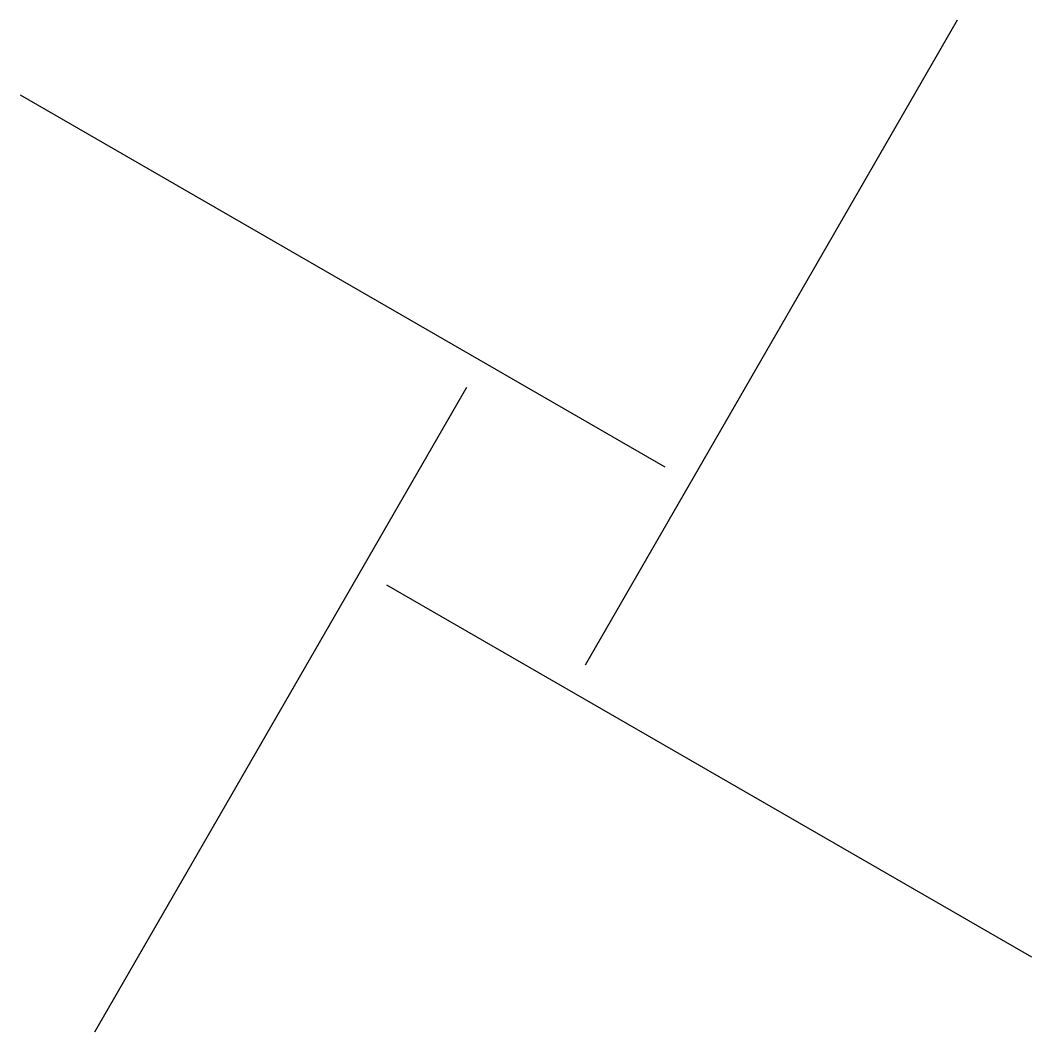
# Model space of a CAD drawing. Header units: metres. Extents: x 0 to 1.36, y 0 to 1.36.
import ezdxf

# ---------------------------------------------------------------- set-up
doc = ezdxf.new("R2010")
doc.units = ezdxf.units.M

# ---------------------------------------------------------------- blocks, each defined once
blk = doc.blocks.new('UnitCell')
for p, q in [((1.2586, 1.3586), (0.7586, 0.4926)), ((0, 1.2586), (0.866, 0.7586)), ((0.1, 0), (0.6, 0.866)), ((1.3586, 0.1), (0.4926, 0.6))]:
    blk.add_line(p, q)

msp = doc.modelspace()

# ---------------------------------------------------------------- block references
msp.add_blockref('UnitCell', (0, 0))

doc.saveas('drawing.dxf')
